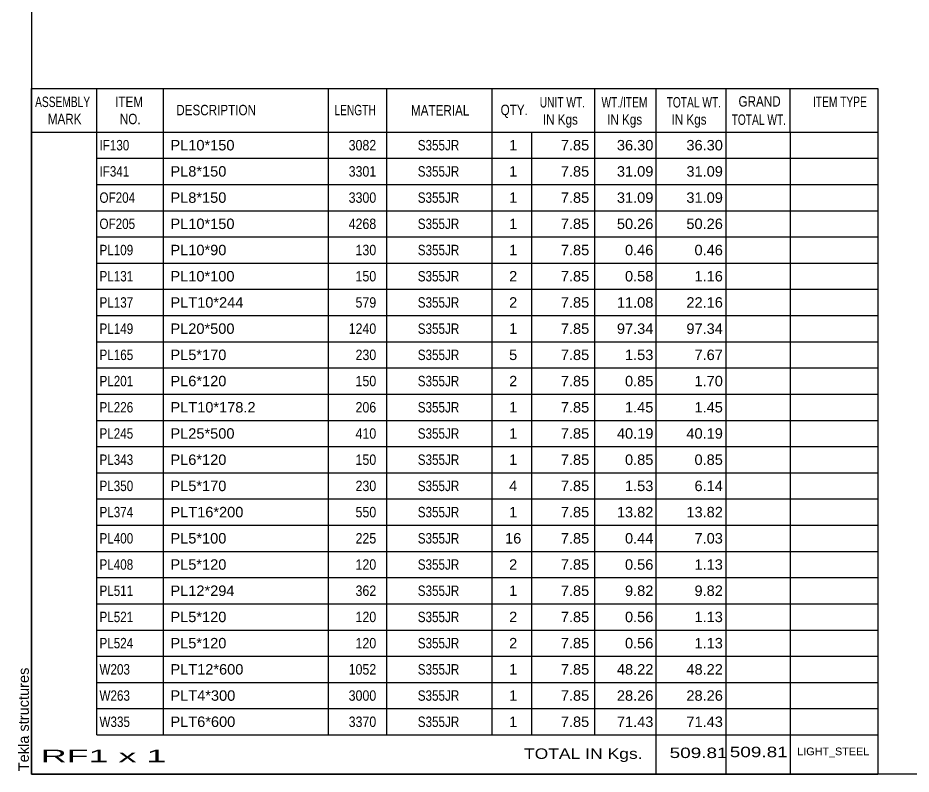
# Model space of a CAD drawing. Header units: millimetres. Extents: x -25 to 378, y -196 to 81.
# Drawn here: x -24.9 to 138.6, y -195.8 to -57.3 of the extents above; entities that cross this region are included whole.
import ezdxf

# ---------------------------------------------------------------- set-up
doc = ezdxf.new("R2010")
doc.units = ezdxf.units.MM
doc.styles.add('Arial', font='ARIAL.TTF', dxfattribs={"height": 0.2})

# ---------------------------------------------------------------- blocks, each defined once
blk = doc.blocks.new('Unknown-629107672-1201')
at = {"color": 5, "linetype": 'Continuous'}
for p, q in [((-22.43, 81.18), (-22.43, -195.82)), ((-22.43, -195.82), (377.57, -195.82))]:
    blk.add_line(p, q, dxfattribs=at)
at = {"color": 174, "linetype": 'Continuous', "style": 'Arial'}
blk.add_text('Tekla structures', height=1.9102, rotation=90, dxfattribs=at).set_placement((-22.93, -195.32))
blk = doc.blocks.new('CBS_BOM-629107672-4337')
at = {"color": 7, "linetype": 'Continuous'}
for p, q in [((-22.46, -78.25), (-22.46, -70.25)), ((-22.46, -70.25), (132.46, -70.25)), ((-10.46, -78.25), (-10.46, -70.25)), ((1.73, -78.25), (1.73, -70.25)), ((31.9, -78.25), (31.9, -70.25)), ((42.58, -78.25), (42.58, -70.25)), ((61.89, -78.25), (61.89, -70.25)), ((80.69, -78.25), (80.69, -70.25)), ((91.91, -78.25), (91.91, -70.25)), ((104.69, -78.25), (104.69, -70.25)), ((116.44, -78.25), (116.44, -70.25)), ((132.46, -70.26), (132.46, -78.24)), ((-22.46, -78.25), (132.46, -78.25)), ((-22.46, -83.05), (-22.46, -78.25)), ((-10.46, -83.05), (-10.46, -78.25)), ((1.73, -83.05), (1.73, -78.25)), ((31.9, -83.05), (31.9, -78.25)), ((42.58, -83.05), (42.58, -78.25)), ((61.89, -83.05), (61.89, -78.25)), ((69.16, -83.05), (69.16, -78.25)), ((80.69, -83.05), (80.69, -78.25)), ((91.91, -83.05), (91.91, -78.25)), ((104.69, -83.05), (104.69, -78.25)), ((116.46, -83.05), (116.46, -78.25)), ((132.46, -78.26), (132.46, -83.05)), ((-22.46, -87.85), (-22.46, -83.05)), ((-10.46, -83.05), (132.46, -83.05)), ((-10.46, -87.85), (-10.46, -83.05)), ((1.73, -87.85), (1.73, -83.05)), ((31.9, -87.85), (31.9, -83.05)), ((42.58, -87.85), (42.58, -83.05)), ((61.89, -87.85), (61.89, -83.05)), ((69.16, -87.85), (69.16, -83.05)), ((80.69, -87.85), (80.69, -83.05)), ((91.91, -87.85), (91.91, -83.05)), ((104.69, -87.85), (104.69, -83.05)), ((116.46, -87.85), (116.46, -83.05)), ((132.46, -83.06), (132.46, -87.85)), ((-22.46, -92.65), (-22.46, -87.85)), ((-10.46, -87.85), (132.46, -87.85)), ((-10.46, -92.65), (-10.46, -87.85)), ((1.73, -92.65), (1.73, -87.85)), ((31.9, -92.65), (31.9, -87.85)), ((42.58, -92.65), (42.58, -87.85)), ((61.89, -92.65), (61.89, -87.85)), ((69.16, -92.65), (69.16, -87.85)), ((80.69, -92.65), (80.69, -87.85)), ((91.91, -92.65), (91.91, -87.85)), ((104.69, -92.65), (104.69, -87.85)), ((116.46, -92.65), (116.46, -87.85)), ((132.46, -87.86), (132.46, -92.65)), ((-22.46, -97.45), (-22.46, -92.65)), ((-10.46, -92.65), (132.46, -92.65)), ((-10.46, -97.45), (-10.46, -92.65)), ((1.73, -97.45), (1.73, -92.65)), ((31.9, -97.45), (31.9, -92.65)), ((42.58, -97.45), (42.58, -92.65)), ((61.89, -97.45), (61.89, -92.65)), ((69.16, -97.45), (69.16, -92.65)), ((80.69, -97.45), (80.69, -92.65)), ((91.91, -97.45), (91.91, -92.65)), ((104.69, -97.45), (104.69, -92.65)), ((116.46, -97.45), (116.46, -92.65)), ((132.46, -92.66), (132.46, -97.45)), ((-22.46, -102.25), (-22.46, -97.45)), ((-10.46, -97.45), (132.46, -97.45)), ((-10.46, -102.25), (-10.46, -97.45)), ((1.73, -102.25), (1.73, -97.45)), ((31.9, -102.25), (31.9, -97.45)), ((42.58, -102.25), (42.58, -97.45)), ((61.89, -102.25), (61.89, -97.45)), ((69.16, -102.25), (69.16, -97.45)), ((80.69, -102.25), (80.69, -97.45)), ((91.91, -102.25), (91.91, -97.45)), ((104.69, -102.25), (104.69, -97.45)), ((116.46, -102.25), (116.46, -97.45)), ((132.46, -97.46), (132.46, -102.25)), ((-22.46, -107.05), (-22.46, -102.25)), ((-10.46, -102.25), (132.46, -102.25)), ((-10.46, -107.05), (-10.46, -102.25)), ((1.73, -107.05), (1.73, -102.25)), ((31.9, -107.05), (31.9, -102.25)), ((42.58, -107.05), (42.58, -102.25)), ((61.89, -107.05), (61.89, -102.25)), ((69.16, -107.05), (69.16, -102.25)), ((80.69, -107.05), (80.69, -102.25)), ((91.91, -107.05), (91.91, -102.25)), ((104.69, -107.05), (104.69, -102.25)), ((116.46, -107.05), (116.46, -102.25)), ((132.46, -102.26), (132.46, -107.05)), ((-22.46, -111.85), (-22.46, -107.05)), ((-10.46, -107.05), (132.46, -107.05)), ((-10.46, -111.85), (-10.46, -107.05)), ((1.73, -111.85), (1.73, -107.05)), ((31.9, -111.85), (31.9, -107.05)), ((42.58, -111.85), (42.58, -107.05)), ((61.89, -111.85), (61.89, -107.05)), ((69.16, -111.85), (69.16, -107.05)), ((80.69, -111.85), (80.69, -107.05)), ((91.91, -111.85), (91.91, -107.05)), ((104.69, -111.85), (104.69, -107.05)), ((116.46, -111.85), (116.46, -107.05)), ((132.46, -107.06), (132.46, -111.85)), ((-22.46, -116.65), (-22.46, -111.85)), ((-10.46, -111.85), (132.46, -111.85)), ((-10.46, -116.65), (-10.46, -111.85)), ((1.73, -116.65), (1.73, -111.85)), ((31.9, -116.65), (31.9, -111.85)), ((42.58, -116.65), (42.58, -111.85)), ((61.89, -116.65), (61.89, -111.85)), ((69.16, -116.65), (69.16, -111.85)), ((80.69, -116.65), (80.69, -111.85)), ((91.91, -116.65), (91.91, -111.85)), ((104.69, -116.65), (104.69, -111.85)), ((116.46, -116.65), (116.46, -111.85)), ((132.46, -111.86), (132.46, -116.65)), ((-22.46, -121.45), (-22.46, -116.65)), ((-10.46, -116.65), (132.46, -116.65)), ((-10.46, -121.45), (-10.46, -116.65)), ((1.73, -121.45), (1.73, -116.65)), ((31.9, -121.45), (31.9, -116.65)), ((42.58, -121.45), (42.58, -116.65)), ((61.89, -121.45), (61.89, -116.65)), ((69.16, -121.45), (69.16, -116.65)), ((80.69, -121.45), (80.69, -116.65)), ((91.91, -121.45), (91.91, -116.65)), ((104.69, -121.45), (104.69, -116.65)), ((116.46, -121.45), (116.46, -116.65)), ((132.46, -116.66), (132.46, -121.45)), ((-22.46, -126.25), (-22.46, -121.45)), ((-10.46, -121.45), (132.46, -121.45)), ((-10.46, -126.25), (-10.46, -121.45)), ((1.73, -126.25), (1.73, -121.45)), ((31.9, -126.25), (31.9, -121.45)), ((42.58, -126.25), (42.58, -121.45)), ((61.89, -126.25), (61.89, -121.45)), ((69.16, -126.25), (69.16, -121.45)), ((80.69, -126.25), (80.69, -121.45)), ((91.91, -126.25), (91.91, -121.45)), ((104.69, -126.25), (104.69, -121.45)), ((116.46, -126.25), (116.46, -121.45)), ((132.46, -121.46), (132.46, -126.25)), ((-22.46, -131.05), (-22.46, -126.25)), ((-10.46, -126.25), (132.46, -126.25)), ((-10.46, -131.05), (-10.46, -126.25)), ((1.73, -131.05), (1.73, -126.25)), ((31.9, -131.05), (31.9, -126.25)), ((42.58, -131.05), (42.58, -126.25)), ((61.89, -131.05), (61.89, -126.25)), ((69.16, -131.05), (69.16, -126.25)), ((80.69, -131.05), (80.69, -126.25)), ((91.91, -131.05), (91.91, -126.25)), ((104.69, -131.05), (104.69, -126.25)), ((116.46, -131.05), (116.46, -126.25)), ((132.46, -126.26), (132.46, -131.05)), ((-22.46, -135.85), (-22.46, -131.05)), ((-10.46, -131.05), (132.46, -131.05)), ((-10.46, -135.85), (-10.46, -131.05)), ((1.73, -135.85), (1.73, -131.05)), ((31.9, -135.85), (31.9, -131.05)), ((42.58, -135.85), (42.58, -131.05)), ((61.89, -135.85), (61.89, -131.05)), ((69.16, -135.85), (69.16, -131.05)), ((80.69, -135.85), (80.69, -131.05)), ((91.91, -135.85), (91.91, -131.05)), ((104.69, -135.85), (104.69, -131.05)), ((116.46, -135.85), (116.46, -131.05)), ((132.46, -131.06), (132.46, -135.85)), ((-22.46, -140.65), (-22.46, -135.85)), ((-10.46, -135.85), (132.46, -135.85)), ((-10.46, -140.65), (-10.46, -135.85)), ((1.73, -140.65), (1.73, -135.85)), ((31.9, -140.65), (31.9, -135.85)), ((42.58, -140.65), (42.58, -135.85)), ((61.89, -140.65), (61.89, -135.85)), ((69.16, -140.65), (69.16, -135.85)), ((80.69, -140.65), (80.69, -135.85)), ((91.91, -140.65), (91.91, -135.85)), ((104.69, -140.65), (104.69, -135.85)), ((116.46, -140.65), (116.46, -135.85)), ((132.46, -135.86), (132.46, -140.65)), ((-22.46, -145.45), (-22.46, -140.65)), ((-10.46, -140.65), (132.46, -140.65)), ((-10.46, -145.45), (-10.46, -140.65)), ((1.73, -145.45), (1.73, -140.65)), ((31.9, -145.45), (31.9, -140.65)), ((42.58, -145.45), (42.58, -140.65)), ((61.89, -145.45), (61.89, -140.65)), ((69.16, -145.45), (69.16, -140.65)), ((80.69, -145.45), (80.69, -140.65)), ((91.91, -145.45), (91.91, -140.65)), ((104.69, -145.45), (104.69, -140.65)), ((116.46, -145.45), (116.46, -140.65)), ((132.46, -140.66), (132.46, -145.45)), ((-22.46, -150.25), (-22.46, -145.45)), ((-10.46, -145.45), (132.46, -145.45)), ((-10.46, -150.25), (-10.46, -145.45)), ((1.73, -150.25), (1.73, -145.45)), ((31.9, -150.25), (31.9, -145.45)), ((42.58, -150.25), (42.58, -145.45)), ((61.89, -150.25), (61.89, -145.45)), ((69.16, -150.25), (69.16, -145.45)), ((80.69, -150.25), (80.69, -145.45)), ((91.91, -150.25), (91.91, -145.45)), ((104.69, -150.25), (104.69, -145.45)), ((116.46, -150.25), (116.46, -145.45)), ((132.46, -145.46), (132.46, -150.25)), ((-22.46, -155.05), (-22.46, -150.25)), ((-10.46, -150.25), (132.46, -150.25)), ((-10.46, -155.05), (-10.46, -150.25)), ((1.73, -155.05), (1.73, -150.25)), ((31.9, -155.05), (31.9, -150.25)), ((42.58, -155.05), (42.58, -150.25)), ((61.89, -155.05), (61.89, -150.25)), ((69.16, -155.05), (69.16, -150.25)), ((80.69, -155.05), (80.69, -150.25)), ((91.91, -155.05), (91.91, -150.25)), ((104.69, -155.05), (104.69, -150.25)), ((116.46, -155.05), (116.46, -150.25)), ((132.46, -150.26), (132.46, -155.05)), ((-22.46, -159.85), (-22.46, -155.05)), ((-10.46, -155.05), (132.46, -155.05)), ((-10.46, -159.85), (-10.46, -155.05)), ((1.73, -159.85), (1.73, -155.05)), ((31.9, -159.85), (31.9, -155.05)), ((42.58, -159.85), (42.58, -155.05)), ((61.89, -159.85), (61.89, -155.05)), ((69.16, -159.85), (69.16, -155.05)), ((80.69, -159.85), (80.69, -155.05)), ((91.91, -159.85), (91.91, -155.05)), ((104.69, -159.85), (104.69, -155.05)), ((116.46, -159.85), (116.46, -155.05)), ((132.46, -155.06), (132.46, -159.85)), ((-22.46, -164.65), (-22.46, -159.85)), ((-10.46, -159.85), (132.46, -159.85)), ((-10.46, -164.65), (-10.46, -159.85)), ((1.73, -164.65), (1.73, -159.85)), ((31.9, -164.65), (31.9, -159.85)), ((42.58, -164.65), (42.58, -159.85)), ((61.89, -164.65), (61.89, -159.85)), ((69.16, -164.65), (69.16, -159.85)), ((80.69, -164.65), (80.69, -159.85)), ((91.91, -164.65), (91.91, -159.85)), ((104.69, -164.65), (104.69, -159.85)), ((116.46, -164.65), (116.46, -159.85)), ((132.46, -159.86), (132.46, -164.65)), ((-22.46, -169.45), (-22.46, -164.65)), ((-10.46, -164.65), (132.46, -164.65)), ((-10.46, -169.45), (-10.46, -164.65)), ((1.73, -169.45), (1.73, -164.65)), ((31.9, -169.45), (31.9, -164.65)), ((42.58, -169.45), (42.58, -164.65)), ((61.89, -169.45), (61.89, -164.65)), ((69.16, -169.45), (69.16, -164.65)), ((80.69, -169.45), (80.69, -164.65)), ((91.91, -169.45), (91.91, -164.65)), ((104.69, -169.45), (104.69, -164.65)), ((116.46, -169.45), (116.46, -164.65)), ((132.46, -164.66), (132.46, -169.45)), ((-22.46, -174.25), (-22.46, -169.45)), ((-10.46, -169.45), (132.46, -169.45)), ((-10.46, -174.25), (-10.46, -169.45)), ((1.73, -174.25), (1.73, -169.45)), ((31.9, -174.25), (31.9, -169.45)), ((42.58, -174.25), (42.58, -169.45)), ((61.89, -174.25), (61.89, -169.45)), ((69.16, -174.25), (69.16, -169.45)), ((80.69, -174.25), (80.69, -169.45)), ((91.91, -174.25), (91.91, -169.45)), ((104.69, -174.25), (104.69, -169.45)), ((116.46, -174.25), (116.46, -169.45)), ((132.46, -169.46), (132.46, -174.25)), ((-22.46, -179.05), (-22.46, -174.25)), ((-10.46, -174.25), (132.46, -174.25)), ((-10.46, -179.05), (-10.46, -174.25)), ((1.73, -179.05), (1.73, -174.25)), ((31.9, -179.05), (31.9, -174.25)), ((42.58, -179.05), (42.58, -174.25)), ((61.89, -179.05), (61.89, -174.25)), ((69.16, -179.05), (69.16, -174.25)), ((80.69, -179.05), (80.69, -174.25)), ((91.91, -179.05), (91.91, -174.25)), ((104.69, -179.05), (104.69, -174.25)), ((116.46, -179.05), (116.46, -174.25)), ((132.46, -174.26), (132.46, -179.05)), ((-22.46, -183.85), (-22.46, -179.05)), ((-10.46, -179.05), (132.46, -179.05)), ((-10.46, -183.85), (-10.46, -179.05)), ((1.73, -183.85), (1.73, -179.05)), ((31.9, -183.85), (31.9, -179.05)), ((42.58, -183.85), (42.58, -179.05)), ((61.89, -183.85), (61.89, -179.05)), ((69.16, -183.85), (69.16, -179.05)), ((80.69, -183.85), (80.69, -179.05)), ((91.91, -183.85), (91.91, -179.05)), ((104.69, -183.85), (104.69, -179.05)), ((116.46, -183.85), (116.46, -179.05)), ((132.46, -179.06), (132.46, -183.85)), ((-22.46, -188.65), (-22.46, -183.85)), ((-10.46, -183.85), (132.46, -183.85)), ((-10.46, -188.65), (-10.46, -183.85)), ((1.73, -188.65), (1.73, -183.85)), ((31.9, -188.65), (31.9, -183.85)), ((42.58, -188.65), (42.58, -183.85)), ((61.89, -188.65), (61.89, -183.85)), ((69.16, -188.65), (69.16, -183.85)), ((80.69, -188.65), (80.69, -183.85)), ((91.91, -188.65), (91.91, -183.85)), ((104.69, -188.65), (104.69, -183.85)), ((116.46, -188.65), (116.46, -183.85)), ((132.46, -183.86), (132.46, -188.65)), ((-22.46, -195.85), (-22.46, -188.67)), ((-10.46, -188.65), (132.46, -188.65)), ((91.91, -195.85), (91.91, -188.67)), ((104.69, -195.85), (104.69, -188.67)), ((116.5, -195.85), (116.5, -188.67)), ((132.46, -188.65), (132.46, -195.85)), ((-22.46, -195.85), (132.46, -195.85))]:
    blk.add_line(p, q, dxfattribs=at)
at = {"color": 3, "linetype": 'Continuous', "style": 'Arial'}
for s, height, width, p in [('ASSEMBLY', 1.91, 0.7, (-21.78, -73.67)), ('ITEM', 1.91, 0.8, (-7.13, -73.67)), ('UNIT WT.', 1.91, 0.7, (70.58, -73.75)), ('WT./ITEM', 1.91, 0.7, (81.88, -73.75)), ('TOTAL WT.', 1.91, 0.7, (93.81, -73.75)), ('GRAND', 1.91, 0.8, (106.97, -73.59)), ('ITEM TYPE', 1.91, 0.7, (120.6, -73.67)), ('DESCRIPTION', 1.9102, 0.8, (4.06, -75.18)), ('LENGTH', 1.91, 0.7, (33, -75.18)), ('MATERIAL', 1.91, 0.8, (47.02, -75.23)), ('QTY.', 1.91, 0.8, (63.42, -75.15)), ('MARK', 1.91, 0.8, (-19.46, -76.81)), ('NO.', 1.91, 0.8, (-6.27, -76.81)), ('IN Kgs', 1.91, 0.8, (71.16, -76.89)), ('IN Kgs', 1.91, 0.8, (82.92, -76.89)), ('IN Kgs', 1.91, 0.8, (94.71, -76.89)), ('TOTAL WT.', 1.91, 0.7, (105.71, -76.93))]:
    blk.add_text(s, height=height, dxfattribs=dict(at, width=width)).set_placement(p)
at = {"color": 7, "linetype": 'Continuous', "style": 'Arial'}
for s, width, p in [('IF130', 0.8, (-10, -81.61)), ('3082', 0.85, (35.61, -81.61)), ('S355JR', 0.8, (48.26, -81.61)), ('IF341', 0.8, (-10, -86.41)), ('3301', 0.85, (35.61, -86.41)), ('S355JR', 0.8, (48.26, -86.41)), ('OF204', 0.8, (-10, -91.21)), ('3300', 0.85, (35.61, -91.21)), ('S355JR', 0.8, (48.26, -91.21)), ('OF205', 0.8, (-10, -96.01)), ('4268', 0.85, (35.61, -96.01)), ('S355JR', 0.8, (48.26, -96.01)), ('PL109', 0.8, (-10, -100.81)), ('130', 0.85, (36.87, -100.81)), ('S355JR', 0.8, (48.26, -100.81)), ('PL131', 0.8, (-10, -105.61)), ('150', 0.85, (36.87, -105.61)), ('S355JR', 0.8, (48.26, -105.61)), ('PL137', 0.8, (-10, -110.41)), ('579', 0.85, (36.87, -110.41)), ('S355JR', 0.8, (48.26, -110.41)), ('PL149', 0.8, (-10, -115.21)), ('1240', 0.85, (35.61, -115.21)), ('S355JR', 0.8, (48.26, -115.21)), ('PL165', 0.8, (-10, -120.01)), ('230', 0.85, (36.87, -120.01)), ('S355JR', 0.8, (48.26, -120.01)), ('PL201', 0.8, (-10, -124.81)), ('150', 0.85, (36.87, -124.81)), ('S355JR', 0.8, (48.26, -124.81)), ('PL226', 0.8, (-10, -129.61)), ('206', 0.85, (36.87, -129.61)), ('S355JR', 0.8, (48.26, -129.61)), ('PL245', 0.8, (-10, -134.41)), ('410', 0.85, (36.87, -134.41)), ('S355JR', 0.8, (48.26, -134.41)), ('PL343', 0.8, (-10, -139.21)), ('150', 0.85, (36.87, -139.21)), ('S355JR', 0.8, (48.26, -139.21)), ('PL350', 0.8, (-10, -144.01)), ('230', 0.85, (36.87, -144.01)), ('S355JR', 0.8, (48.26, -144.01)), ('PL374', 0.8, (-10, -148.81)), ('550', 0.85, (36.87, -148.81)), ('S355JR', 0.8, (48.26, -148.81)), ('PL400', 0.8, (-10, -153.61)), ('225', 0.85, (36.87, -153.61)), ('S355JR', 0.8, (48.26, -153.61)), ('PL408', 0.8, (-10, -158.41)), ('120', 0.85, (36.87, -158.41)), ('S355JR', 0.8, (48.26, -158.41)), ('PL511', 0.8, (-10, -163.21)), ('362', 0.85, (36.87, -163.21)), ('S355JR', 0.8, (48.26, -163.21)), ('PL521', 0.8, (-10, -168.01)), ('120', 0.85, (36.87, -168.01)), ('S355JR', 0.8, (48.26, -168.01)), ('PL524', 0.8, (-10, -172.81)), ('120', 0.85, (36.87, -172.81)), ('S355JR', 0.8, (48.26, -172.81)), ('W203', 0.8, (-10, -177.61)), ('1052', 0.85, (35.61, -177.61)), ('S355JR', 0.8, (48.26, -177.61)), ('W263', 0.8, (-10, -182.41)), ('3000', 0.85, (35.61, -182.41)), ('S355JR', 0.8, (48.26, -182.41)), ('W335', 0.8, (-10, -187.21)), ('3370', 0.85, (35.61, -187.21)), ('S355JR', 0.8, (48.26, -187.21))]:
    blk.add_text(s, height=1.91, dxfattribs=dict(at, width=width)).set_placement(p)
for s, height, p in [('PL10*150', 1.91, (2.99, -81.61)), ('1', 1.91, (64.98, -81.61)), ('7.85', 1.91, (74.45, -81.61)), ('36.30', 1.91, (84.71, -81.61)), ('36.30', 1.91, (97.43, -81.61)), ('PL8*150', 1.91, (2.99, -86.41)), ('1', 1.91, (64.98, -86.41)), ('7.85', 1.91, (74.45, -86.41)), ('31.09', 1.91, (84.71, -86.41)), ('31.09', 1.91, (97.43, -86.41)), ('PL8*150', 1.91, (2.99, -91.21)), ('1', 1.91, (64.98, -91.21)), ('7.85', 1.91, (74.45, -91.21)), ('31.09', 1.91, (84.71, -91.21)), ('31.09', 1.91, (97.43, -91.21)), ('PL10*150', 1.91, (2.99, -96.01)), ('1', 1.91, (64.98, -96.01)), ('7.85', 1.91, (74.45, -96.01)), ('50.26', 1.91, (84.71, -96.01)), ('50.26', 1.91, (97.43, -96.01)), ('PL10*90', 1.91, (2.99, -100.81)), ('1', 1.91, (64.98, -100.81)), ('7.85', 1.91, (74.45, -100.81)), ('0.46', 1.91, (86.19, -100.81)), ('0.46', 1.91, (98.91, -100.81)), ('PL10*100', 1.91, (2.99, -105.61)), ('2', 1.91, (64.98, -105.61)), ('7.85', 1.91, (74.45, -105.61)), ('0.58', 1.91, (86.19, -105.61)), ('1.16', 1.91, (98.91, -105.61)), ('PLT10*244', 1.91, (2.99, -110.41)), ('2', 1.91, (64.98, -110.41)), ('7.85', 1.91, (74.45, -110.41)), ('11.08', 1.91, (84.71, -110.41)), ('22.16', 1.91, (97.43, -110.41)), ('PL20*500', 1.91, (2.99, -115.21)), ('1', 1.91, (64.98, -115.21)), ('7.85', 1.91, (74.45, -115.21)), ('97.34', 1.91, (84.71, -115.21)), ('97.34', 1.91, (97.43, -115.21)), ('PL5*170', 1.91, (2.99, -120.01)), ('5', 1.91, (64.98, -120.01)), ('7.85', 1.91, (74.45, -120.01)), ('1.53', 1.91, (86.19, -120.01)), ('7.67', 1.91, (98.91, -120.01)), ('PL6*120', 1.91, (2.99, -124.81)), ('2', 1.91, (64.98, -124.81)), ('7.85', 1.91, (74.45, -124.81)), ('0.85', 1.91, (86.19, -124.81)), ('1.70', 1.91, (98.91, -124.81)), ('PLT10*178.2', 1.9102, (2.99, -129.61)), ('1', 1.91, (64.98, -129.61)), ('7.85', 1.91, (74.45, -129.61)), ('1.45', 1.91, (86.19, -129.61)), ('1.45', 1.91, (98.91, -129.61)), ('PL25*500', 1.91, (2.99, -134.41)), ('1', 1.91, (64.98, -134.41)), ('7.85', 1.91, (74.45, -134.41)), ('40.19', 1.91, (84.71, -134.41)), ('40.19', 1.91, (97.43, -134.41)), ('PL6*120', 1.91, (2.99, -139.21)), ('1', 1.91, (64.98, -139.21)), ('7.85', 1.91, (74.45, -139.21)), ('0.85', 1.91, (86.19, -139.21)), ('0.85', 1.91, (98.91, -139.21)), ('PL5*170', 1.91, (2.99, -144.01)), ('4', 1.91, (64.98, -144.01)), ('7.85', 1.91, (74.45, -144.01)), ('1.53', 1.91, (86.19, -144.01)), ('6.14', 1.91, (98.91, -144.01)), ('PLT16*200', 1.91, (2.99, -148.81)), ('1', 1.91, (64.98, -148.81)), ('7.85', 1.91, (74.45, -148.81)), ('13.82', 1.91, (84.71, -148.81)), ('13.82', 1.91, (97.43, -148.81)), ('PL5*100', 1.91, (2.99, -153.61)), ('16', 1.91, (64.24, -153.61)), ('7.85', 1.91, (74.45, -153.61)), ('0.44', 1.91, (86.19, -153.61)), ('7.03', 1.91, (98.91, -153.61)), ('PL5*120', 1.91, (2.99, -158.41)), ('2', 1.91, (64.98, -158.41)), ('7.85', 1.91, (74.45, -158.41)), ('0.56', 1.91, (86.19, -158.41)), ('1.13', 1.91, (98.91, -158.41)), ('PL12*294', 1.91, (2.99, -163.21)), ('1', 1.91, (64.98, -163.21)), ('7.85', 1.91, (74.45, -163.21)), ('9.82', 1.91, (86.19, -163.21)), ('9.82', 1.91, (98.91, -163.21)), ('PL5*120', 1.91, (2.99, -168.01)), ('2', 1.91, (64.98, -168.01)), ('7.85', 1.91, (74.45, -168.01)), ('0.56', 1.91, (86.19, -168.01)), ('1.13', 1.91, (98.91, -168.01)), ('PL5*120', 1.91, (2.99, -172.81)), ('2', 1.91, (64.98, -172.81)), ('7.85', 1.91, (74.45, -172.81)), ('0.56', 1.91, (86.19, -172.81)), ('1.13', 1.91, (98.91, -172.81)), ('PLT12*600', 1.91, (2.99, -177.61)), ('1', 1.91, (64.98, -177.61)), ('7.85', 1.91, (74.45, -177.61)), ('48.22', 1.91, (84.71, -177.61)), ('48.22', 1.91, (97.43, -177.61)), ('PLT4*300', 1.91, (2.99, -182.41)), ('1', 1.91, (64.98, -182.41)), ('7.85', 1.91, (74.45, -182.41)), ('28.26', 1.91, (84.71, -182.41)), ('28.26', 1.91, (97.43, -182.41)), ('PLT6*600', 1.91, (2.99, -187.21)), ('1', 1.91, (64.98, -187.21)), ('7.85', 1.91, (74.45, -187.21)), ('71.43', 1.91, (84.71, -187.21)), ('71.43', 1.91, (97.43, -187.21))]:
    blk.add_text(s, height=height, dxfattribs=at).set_placement(p)
at = {"color": 6, "linetype": 'Continuous', "style": 'Arial'}
for s, height, width, p in [('TOTAL IN Kgs.', 1.9102, 1.2, (67.7, -193.05)), ('509.81', 1.91, 1.3, (94.36, -192.9)), ('509.81', 1.91, 1.3, (105.37, -192.74)), ('RF1 x 1', 2.292, 2.05, (-20.74, -193.66))]:
    blk.add_text(s, height=height, dxfattribs=dict(at, width=width)).set_placement(p)
blk.add_text('LIGHT_STEEL', height=1.4135, dxfattribs=at).set_placement((117.72, -192.39))

msp = doc.modelspace()

# ---------------------------------------------------------------- block references
for name in ['Unknown-629107672-1201', 'CBS_BOM-629107672-4337']:
    msp.add_blockref(name, (0, 0))

doc.saveas('drawing.dxf')
